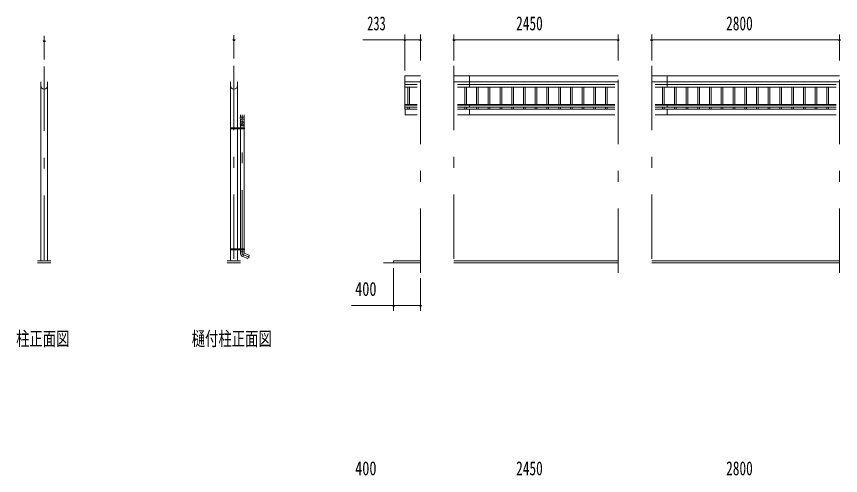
# Model space of a CAD drawing. Units: millimetres, scale not verified. Extents: x -35377 to 35394, y -16800 to 16800.
# Drawn here: x -34143 to -21851, y 1004 to 7848 of the extents above; entities that cross this region are included whole.
import ezdxf
from ezdxf.enums import TextEntityAlignment as Align

# ---------------------------------------------------------------- set-up
doc = ezdxf.new("R2010")
doc.units = ezdxf.units.MM
doc.header["$LTSCALE"] = 80
doc.linetypes.add('USER3', pattern=[24, 12, -5, 2, -5])
for name, color, linetype, lineweight in [('0-2_1-08BOLD', 7, 'Continuous', 18), ('0-3_1-28CENTER', 3, 'USER3', 18), ('0-4_1-48THIN', 4, 'Continuous', 18), ('0-5_1-58DIM', 3, 'Continuous', 18)]:
    doc.layers.add(name, color=color, linetype=linetype, lineweight=lineweight)
doc.styles.add('ＭＳ ゴシック', font='')
doc.styles.get('ＭＳ ゴシック').set_extended_font_data('MS Gothic')

msp = doc.modelspace()

# ---------------------------------------------------------------- linework, layer by layer
at = {"layer": '0-2_1-08BOLD'}
for p, q in [((-27617.12, 6963.33), (-25167.12, 6963.33)), ((-27387.12, 6794.38), (-27387.12, 6963.33)), ((-24667.12, 6963.33), (-21867.13, 6963.33)), ((-24437.13, 6794.38), (-24437.13, 6963.33)), ((-33779.11, 4204.35), (-33779.11, 6872.13)), ((-33677.5, 6872.13), (-33677.5, 4204.35)), ((-30949.37, 6190.35), (-30949.37, 6872.13)), ((-30847.77, 6872.13), (-30847.77, 6190.35)), ((-28117.12, 6872.55), (-28350.12, 6872.55)), ((-28350.12, 6833.46), (-28167.92, 6833.46)), ((-28167.92, 6794.38), (-28350.12, 6794.38)), ((-25167.12, 6872.55), (-27617.12, 6872.55)), ((-27566.32, 6833.46), (-25217.93, 6833.46)), ((-25217.93, 6794.38), (-27566.32, 6794.38)), ((-21867.13, 6872.55), (-24667.12, 6872.55)), ((-24616.33, 6833.46), (-21917.92, 6833.46)), ((-21917.92, 6794.38), (-24616.33, 6794.38)), ((-28350.12, 6534.23), (-28167.92, 6534.23)), ((-28167.92, 6524.84), (-28350.12, 6524.84)), ((-27566.32, 6534.23), (-25217.93, 6534.23)), ((-25217.93, 6524.84), (-27566.32, 6524.84)), ((-27387.12, 6495.21), (-27387.12, 6534.23)), ((-24616.33, 6534.23), (-21917.92, 6534.23)), ((-21917.92, 6524.84), (-24616.33, 6524.84)), ((-24437.13, 6534.23), (-24437.13, 6495.21)), ((-28350.12, 6495.21), (-28167.92, 6495.21)), ((-28167.92, 6468.03), (-28350.12, 6468.03)), ((-28345.12, 6382.18), (-28345.12, 6468.03)), ((-27566.32, 6495.21), (-25217.93, 6495.21)), ((-25217.93, 6468.03), (-27566.32, 6468.03)), ((-27387.12, 6382.18), (-27387.12, 6468.03)), ((-24616.33, 6495.21), (-21917.92, 6495.21)), ((-21917.92, 6468.03), (-24616.33, 6468.03)), ((-24437.13, 6468.03), (-24437.13, 6382.18)), ((-30801.81, 6382.19), (-30801.81, 6345.06)), ((-30746.81, 6345.06), (-30746.81, 6382.19)), ((-28345.12, 6382.18), (-28167.92, 6382.18)), ((-27566.32, 6382.18), (-25217.93, 6382.18)), ((-24616.33, 6382.18), (-21917.92, 6382.18)), ((-30949.37, 4382.94), (-30949.37, 6174.34)), ((-30847.77, 6174.34), (-30847.77, 4382.94)), ((-30846.17, 6190.35), (-30846.17, 6174.34)), ((-30803.41, 6174.34), (-30803.41, 6190.35)), ((-30801.81, 6217.65), (-30746.81, 6217.65)), ((-30801.81, 4382.94), (-30801.81, 6174.34)), ((-30746.81, 6174.34), (-30746.81, 4382.94)), ((-30745.21, 6190.35), (-30745.21, 6174.34)), ((-30745.21, 6182.34), (-30739.11, 6182.34)), ((-30950.97, 4366.94), (-30739.11, 4366.94)), ((-30949.37, 4204.34), (-30949.37, 4366.94)), ((-30847.77, 4366.94), (-30847.77, 4204.34)), ((-30846.17, 4382.94), (-30846.17, 4366.94)), ((-30803.41, 4366.95), (-30803.41, 4382.94)), ((-30801.81, 4341.48), (-30801.81, 4366.95)), ((-30746.81, 4366.95), (-30746.81, 4341.48)), ((-30745.21, 4382.94), (-30745.21, 4366.95)), ((-30745.21, 4374.95), (-30739.11, 4374.95)), ((-33628.3, 4204.35), (-33828.3, 4204.35)), ((-30998.57, 4204.34), (-30798.57, 4204.34)), ((-25167.12, 4204.33), (-27617.12, 4204.33)), ((-24667.12, 4204.33), (-21867.13, 4204.33)), ((-33828.3, 4174.35), (-33628.3, 4174.35)), ((-30798.57, 4174.35), (-30998.57, 4174.35)), ((-28667.12, 4174.33), (-28117.12, 4174.33)), ((-27617.12, 4174.33), (-25167.12, 4174.33)), ((-21867.13, 4174.33), (-24667.12, 4174.33))]:
    msp.add_line(p, q, dxfattribs=at)
for points in [[(-28350.12, 6468.03), (-28350.12, 6963.33), (-28117.12, 6963.33)], [(-30801.81, 6259.54), (-30801.81, 6295.39), (-30803.81, 6345.06), (-30744.81, 6345.06), (-30746.81, 6295.39), (-30746.81, 6259.54)], [(-30801.81, 6190.35), (-30801.81, 6224.6), (-30803.8, 6250.56)], [(-30744.81, 6250.44), (-30746.81, 6224.6), (-30746.81, 6190.35)], [(-30739.11, 4366.95), (-30739.11, 4382.94), (-30950.97, 4382.94), (-30950.97, 4366.94)], [(-30745.31, 4341.48), (-30803.31, 4341.48), (-30801.55, 4315.68)], [(-30765.62, 4267.8), (-30746.81, 4319.48), (-30745.31, 4341.48)], [(-30746.81, 4319.48), (-30670.82, 4291.82), (-30689.63, 4240.13), (-30765.34, 4267.69)], [(-28117.12, 4204.33), (-28517.12, 4204.33), (-28517.12, 4174.33)]]:
    msp.add_lwpolyline(points, dxfattribs=at)
for points in [[(-30950.97, 6174.34), (-30739.11, 6174.34), (-30739.11, 6190.35), (-30950.97, 6190.35)], [(-30819.78, 6179.46), (-30824.78, 6176.57), (-30829.79, 6179.46), (-30829.79, 6185.23), (-30824.78, 6188.12), (-30819.78, 6185.23)], [(-30819.78, 4377.83), (-30824.78, 4380.72), (-30829.79, 4377.83), (-30829.79, 4372.06), (-30824.78, 4369.17), (-30819.78, 4372.06)]]:
    msp.add_lwpolyline(points, close=True, dxfattribs=at)
for centre, radius in [((-30824.78, 6182.34), 6.25), ((-30824.78, 6182.34), 4.9), ((-30824.78, 4374.95), 6.25), ((-30824.78, 4374.95), 4.9)]:
    msp.add_circle(centre, radius, dxfattribs=at)
for centre, radius, start, end in [((-33728.31, 6817.15), 50.8, 180, 0), ((-30898.57, 6817.15), 50.8, 180, 0), ((-30774.31, 6248.73), 29.55, 3.56303, 176.43697), ((-30774.31, 6295.69), 27.55, 3.55867, 176.44133), ((-30774.31, 6257.23), 27.55, 3.55867, 176.44133), ((-30774.31, 6223.62), 27.55, 3.55867, 176.44133), ((-30746.68, 4319.43), 55, 183.90576, 250.16731)]:
    msp.add_arc(centre, radius, start, end, dxfattribs=at)
at = {"layer": '0-3_1-28CENTER'}
for p, q in [((-33728.31, 7101.35), (-33728.31, 4024.34)), ((-30898.57, 7113.35), (-30898.57, 4024.34)), ((-28117.12, 4024.33), (-28117.12, 7113.33)), ((-27617.12, 7113.33), (-27617.12, 4024.33)), ((-25167.12, 4024.33), (-25167.12, 7113.33)), ((-24667.12, 7113.33), (-24667.12, 4024.33)), ((-21867.13, 4024.33), (-21867.13, 7113.33)), ((-30774.31, 4300.22), (-30774.31, 6382.19)), ((-30812.28, 6182.34), (-30837.28, 6182.34)), ((-30824.78, 6194.84), (-30824.78, 6169.84)), ((-30812.28, 4374.95), (-30837.28, 4374.95)), ((-30824.78, 4362.44), (-30824.78, 4387.44)), ((-30661.44, 4259.14), (-30774.32, 4300.22))]:
    msp.add_line(p, q, dxfattribs=at)
at = {"layer": '0-4_1-48THIN'}
for p, q in [((-28304.62, 6534.23), (-28304.62, 6794.38)), ((-28279.62, 6794.38), (-28279.62, 6534.23)), ((-27454.62, 6794.38), (-27454.62, 6534.23)), ((-27429.62, 6534.23), (-27429.62, 6794.38)), ((-27279.62, 6534.23), (-27279.62, 6794.38)), ((-27254.62, 6794.38), (-27254.62, 6534.23)), ((-27104.62, 6794.38), (-27104.62, 6534.23)), ((-27079.62, 6534.23), (-27079.62, 6794.38)), ((-26929.62, 6534.23), (-26929.62, 6794.38)), ((-26904.62, 6794.38), (-26904.62, 6534.23)), ((-26754.62, 6794.38), (-26754.62, 6534.23)), ((-26729.62, 6534.23), (-26729.62, 6794.38)), ((-26579.62, 6534.23), (-26579.62, 6794.38)), ((-26554.62, 6794.38), (-26554.62, 6534.23)), ((-26404.62, 6794.38), (-26404.62, 6534.23)), ((-26379.62, 6534.23), (-26379.62, 6794.38)), ((-26229.62, 6534.23), (-26229.62, 6794.38)), ((-26204.62, 6794.38), (-26204.62, 6534.23)), ((-26054.62, 6794.38), (-26054.62, 6534.23)), ((-26029.62, 6534.23), (-26029.62, 6794.38)), ((-25879.62, 6534.23), (-25879.62, 6794.38)), ((-25854.62, 6794.38), (-25854.62, 6534.23)), ((-25704.62, 6794.38), (-25704.62, 6534.23)), ((-25679.62, 6534.23), (-25679.62, 6794.38)), ((-25529.62, 6534.23), (-25529.62, 6794.38)), ((-25504.62, 6794.38), (-25504.62, 6534.23)), ((-25354.62, 6794.38), (-25354.62, 6534.23)), ((-25329.62, 6534.23), (-25329.62, 6794.38)), ((-24504.62, 6534.23), (-24504.62, 6794.38)), ((-24479.62, 6794.38), (-24479.62, 6534.23)), ((-24329.62, 6534.23), (-24329.62, 6794.38)), ((-24304.62, 6794.38), (-24304.62, 6534.23)), ((-24154.62, 6534.23), (-24154.62, 6794.38)), ((-24129.62, 6794.38), (-24129.62, 6534.23)), ((-23979.62, 6534.23), (-23979.62, 6794.38)), ((-23954.62, 6794.38), (-23954.62, 6534.23)), ((-23804.62, 6534.23), (-23804.62, 6794.38)), ((-23779.62, 6794.38), (-23779.62, 6534.23)), ((-23629.62, 6534.23), (-23629.62, 6794.38)), ((-23604.62, 6794.38), (-23604.62, 6534.23)), ((-23454.62, 6534.23), (-23454.62, 6794.38)), ((-23429.62, 6794.38), (-23429.62, 6534.23)), ((-23279.62, 6534.23), (-23279.62, 6794.38)), ((-23254.62, 6794.38), (-23254.62, 6534.23)), ((-23104.62, 6534.23), (-23104.62, 6794.38)), ((-23079.62, 6794.38), (-23079.62, 6534.23)), ((-22929.62, 6534.23), (-22929.62, 6794.38)), ((-22904.62, 6794.38), (-22904.62, 6534.23)), ((-22754.62, 6534.23), (-22754.62, 6794.38)), ((-22729.62, 6794.38), (-22729.62, 6534.23)), ((-22579.62, 6534.23), (-22579.62, 6794.38)), ((-22554.62, 6794.38), (-22554.62, 6534.23)), ((-22404.62, 6534.23), (-22404.62, 6794.38)), ((-22379.62, 6794.38), (-22379.62, 6534.23)), ((-22229.62, 6534.23), (-22229.62, 6794.38)), ((-22204.62, 6794.38), (-22204.62, 6534.23)), ((-22054.62, 6534.23), (-22054.62, 6794.38)), ((-22029.62, 6794.38), (-22029.62, 6534.23)), ((-28304.62, 6468.03), (-28304.62, 6495.21)), ((-28279.62, 6495.21), (-28279.62, 6468.03)), ((-27454.62, 6495.21), (-27454.62, 6468.03)), ((-27429.62, 6468.03), (-27429.62, 6495.21)), ((-27279.62, 6468.03), (-27279.62, 6495.21)), ((-27254.62, 6495.21), (-27254.62, 6468.03)), ((-27104.62, 6495.21), (-27104.62, 6468.03)), ((-27079.62, 6468.03), (-27079.62, 6495.21)), ((-26929.62, 6468.03), (-26929.62, 6495.21)), ((-26904.62, 6495.21), (-26904.62, 6468.03)), ((-26754.62, 6495.21), (-26754.62, 6468.03)), ((-26729.62, 6468.03), (-26729.62, 6495.21)), ((-26579.62, 6468.03), (-26579.62, 6495.21)), ((-26554.62, 6495.21), (-26554.62, 6468.03)), ((-26404.62, 6495.21), (-26404.62, 6468.03)), ((-26379.62, 6468.03), (-26379.62, 6495.21)), ((-26229.62, 6468.03), (-26229.62, 6495.21)), ((-26204.62, 6495.21), (-26204.62, 6468.03)), ((-26054.62, 6495.21), (-26054.62, 6468.03)), ((-26029.62, 6468.03), (-26029.62, 6495.21)), ((-25879.62, 6468.03), (-25879.62, 6495.21)), ((-25854.62, 6495.21), (-25854.62, 6468.03)), ((-25704.62, 6495.21), (-25704.62, 6468.03)), ((-25679.62, 6468.03), (-25679.62, 6495.21)), ((-25529.62, 6468.03), (-25529.62, 6495.21)), ((-25504.62, 6495.21), (-25504.62, 6468.03)), ((-25354.62, 6495.21), (-25354.62, 6468.03)), ((-25329.62, 6468.03), (-25329.62, 6495.21)), ((-24504.62, 6495.21), (-24504.62, 6468.03)), ((-24479.62, 6468.03), (-24479.62, 6495.21)), ((-24329.62, 6495.21), (-24329.62, 6468.03)), ((-24304.62, 6468.03), (-24304.62, 6495.21)), ((-24154.62, 6495.21), (-24154.62, 6468.03)), ((-24129.62, 6468.03), (-24129.62, 6495.21)), ((-23979.62, 6495.21), (-23979.62, 6468.03)), ((-23954.62, 6468.03), (-23954.62, 6495.21)), ((-23804.62, 6495.21), (-23804.62, 6468.03)), ((-23779.62, 6468.03), (-23779.62, 6495.21)), ((-23629.62, 6495.21), (-23629.62, 6468.03)), ((-23604.62, 6468.03), (-23604.62, 6495.21)), ((-23454.62, 6495.21), (-23454.62, 6468.03)), ((-23429.62, 6468.03), (-23429.62, 6495.21)), ((-23279.62, 6495.21), (-23279.62, 6468.03)), ((-23254.62, 6468.03), (-23254.62, 6495.21)), ((-23104.62, 6495.21), (-23104.62, 6468.03)), ((-23079.62, 6468.03), (-23079.62, 6495.21)), ((-22929.62, 6495.21), (-22929.62, 6468.03)), ((-22904.62, 6468.03), (-22904.62, 6495.21)), ((-22754.62, 6495.21), (-22754.62, 6468.03)), ((-22729.62, 6468.03), (-22729.62, 6495.21)), ((-22579.62, 6495.21), (-22579.62, 6468.03)), ((-22554.62, 6468.03), (-22554.62, 6495.21)), ((-22404.62, 6495.21), (-22404.62, 6468.03)), ((-22379.62, 6468.03), (-22379.62, 6495.21)), ((-22229.62, 6495.21), (-22229.62, 6468.03)), ((-22204.62, 6468.03), (-22204.62, 6495.21)), ((-22054.62, 6495.21), (-22054.62, 6468.03)), ((-22029.62, 6468.03), (-22029.62, 6495.21))]:
    msp.add_line(p, q, dxfattribs=at)
at = {"layer": '0-5_1-58DIM'}
for p, q in [((-33728.31, 7557.34), (-33728.31, 7207.34)), ((-30882.57, 7499.34), (-30914.57, 7499.34)), ((-30898.57, 7219.34), (-30898.57, 7569.34)), ((-28350.13, 7499.33), (-28978.13, 7499.33)), ((-28334.12, 7499.33), (-28366.12, 7499.33)), ((-28350.12, 7579.33), (-28350.12, 7043.33)), ((-28350.12, 7499.33), (-28117.12, 7499.33)), ((-28101.12, 7499.33), (-28133.12, 7499.33)), ((-28117.12, 7193.33), (-28117.12, 7579.33)), ((-27601.12, 7499.33), (-27633.12, 7499.33)), ((-27617.12, 7579.33), (-27617.12, 7193.33)), ((-27617.12, 7499.33), (-25167.12, 7499.33)), ((-25151.12, 7499.33), (-25183.12, 7499.33)), ((-25167.12, 7193.33), (-25167.12, 7579.33)), ((-24651.12, 7499.33), (-24683.12, 7499.33)), ((-24667.12, 7579.33), (-24667.12, 7193.33)), ((-24667.12, 7499.33), (-21867.13, 7499.33)), ((-21851.13, 7499.33), (-21883.13, 7499.33)), ((-21867.13, 7193.33), (-21867.13, 7579.33)), ((-33712.31, 7487.34), (-33744.31, 7487.34)), ((-28517.12, 3459.34), (-28517.12, 4094.33)), ((-28117.12, 3459.34), (-28117.12, 3944.33)), ((-28517.12, 3539.34), (-29145.12, 3539.34)), ((-28501.12, 3539.34), (-28533.12, 3539.34)), ((-28517.12, 3539.34), (-28117.12, 3539.34)), ((-28101.12, 3539.34), (-28133.12, 3539.34))]:
    msp.add_line(p, q, dxfattribs=at)
for centre in [(-30898.57, 7499.34), (-28350.12, 7499.33), (-28117.12, 7499.33), (-27617.12, 7499.33), (-25167.12, 7499.33), (-24667.12, 7499.33), (-21867.13, 7499.33), (-33728.31, 7487.34), (-28517.12, 3539.34), (-28117.12, 3539.34)]:
    msp.add_arc(centre, 16, 180, 0, dxfattribs=at)

# ---------------------------------------------------------------- texts
at = {"layer": '0-5_1-58DIM', "color": 7, "style": 'ＭＳ ゴシック'}
for s, width, p in [('233', 0.65, (-28911.2, 7579.33)), ('2450', 0.7, (-26689.74, 7579.33)), ('2800', 0.7, (-23557.16, 7579.33)), ('400', 0.75, (-29091.32, 3619.34)), ('柱正面図', 0.7, (-34148.31, 2877.76)), ('樋付柱正面図', 0.7, (-31528.57, 2877.76)), ('400', 0.75, (-29091.32, 945.04)), ('400', 0.75, (-29091.32, 945.04)), ('2450', 0.7, (-26689.74, 945.04)), ('2800', 0.7, (-23557.16, 945.04))]:
    msp.add_text(s, height=208.4, dxfattribs=dict(at, width=width)).set_placement(p, align=Align.BOTTOM_LEFT)

doc.saveas('drawing.dxf')
